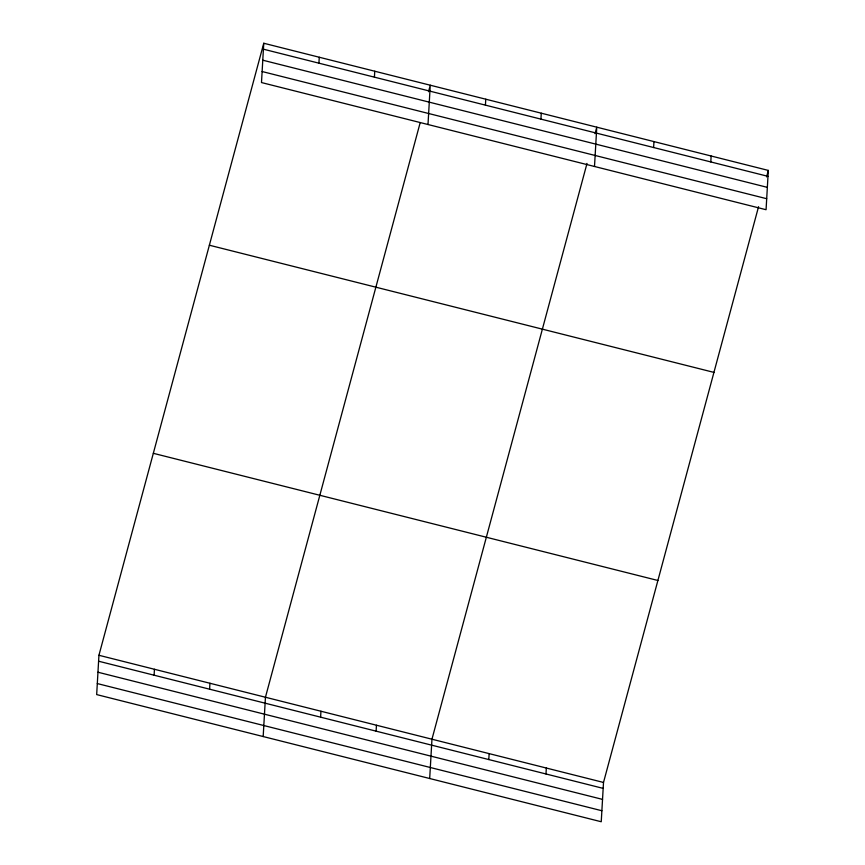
<?xml version="1.0" encoding="UTF-8"?>
<svg xmlns="http://www.w3.org/2000/svg" width="865" height="865" viewBox="0 0 865 865"><rect width="100%" height="100%" fill="white"/><g stroke="black" fill="none" stroke-linecap="round" stroke-linejoin="round"><path stroke-width="1.3" d="M263.76 43.25L261.49 82.553L766.066 209.719L768.325 170.416L263.76 43.25L98.934 655.281L96.675 694.584L601.24 821.75L603.51 782.447L758.562 206.67M154.1 675.197L154.446 669.272M209.6 689.189L209.946 683.253M263.176 736.548L265.447 697.244L420.152 122.765M318.915 63.167L319.261 57.241M320.612 717.172L320.947 711.235M374.415 77.158L374.761 71.222M376.113 731.152L376.448 725.227M428.002 124.517L430.262 85.213L428.521 91.69M429.689 778.511L431.959 739.207L587.011 163.431M485.427 105.141L485.762 99.205M488.801 759.557L489.136 753.62M540.928 119.121L541.274 113.196M545.988 773.97L546.323 768.034M594.504 166.48L596.774 127.177L595.034 133.653M653.616 147.526L653.962 141.59M710.803 161.939L711.138 156.003M766.585 176.893L768.325 170.416M263.414 49.186L767.99 176.352M262.776 60.193L767.352 187.359M262.127 71.535L766.693 198.712M209.362 245.217L713.939 372.393M153.332 453.314L657.897 580.48M98.934 655.281L603.51 782.447M98.599 661.217L603.165 788.383M97.961 672.224L602.537 799.39M97.312 683.566L601.878 810.743"/></g></svg>
